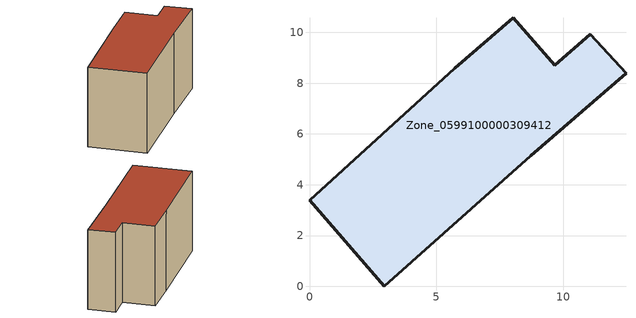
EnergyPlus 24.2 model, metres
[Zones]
Zone_0599100000309412
 floor ground (C_G): 2.95,0 0,3.38 5.73,8.58 8.02,10.58 9.66,8.7 11.06,9.94 12.47,8.39 8.72,5.15 z0
 wall outside (C_F): 0,3.38 2.95,0 8.72,5.15 12.47,8.39 11.06,9.94 9.66,8.7 8.02,10.58 5.73,8.58 0,3.38 z0:6.29
 roof outside (C_R): 8.72,5.15 12.47,8.39 11.06,9.94 9.66,8.7 8.02,10.58 5.73,8.58 0,3.38 2.95,0 z6.29
[BUILDING]
Pand.0599100000309412: North Axis=0; Terrain=City; Loads Convergence Tolerance Value=0.04; Temperature Convergence Tolerance Value=0.4; Solar Distribution=FullExterior; Maximum Number of Warmup Days=25; Minimum Number of Warmup Days=1
[Site:Location]
Rotterdam.The.Hague.AP_ZH_NLD Design_Conditions: Latitude=51.96; Longitude=4.45; Time Zone=1; Elevation=-4.5
[SITE:GROUNDTEMPERATURE:BUILDINGSURFACE]
18, 18, 18, 18, 18, 18, 18, 18, 18, 18, 18, 18
[MATERIAL] Thermal Absorptance=0.9; Solar Absorptance=0.7; Visible Absorptance=0.7
Name | Roughness | Thickness | Conductivity | Density | Specific Heat
G.TI.1946 | MediumSmooth | 0.15 | 1 | 540 | 1210
F.TI.1946 | Rough | 0.3 | 0.857143 | 1920 | 840
R.TI.1946 | MediumRough | 0.2 | 0.1 | 1500 | 1000
[CONSTRUCTION]
C_G: G.TI.1946
C_F: F.TI.1946
C_R: R.TI.1946
[ZONE]
Zone_0599100000309412: Type=1; Multiplier=1; Ceiling Height=Autocalculate; Volume=Autocalculate; Floor Area=autocalculate; Part of Total Floor Area=Yes
[ZONEINFILTRATION:DESIGNFLOWRATE]
Infil_Zone_0599100000309412: Zone or ZoneList or Space or SpaceList=Zone_0599100000309412; Schedule=AlwaysOn; Design Flow Rate Calculation Method=Flow/Area; Flow Rate per Floor Area=0.003; Constant Term Coefficient=1; Temperature Term Coefficient=0; Velocity Term Coefficient=0; Velocity Squared Term Coefficient=0
[HVACTEMPLATE:ZONE:IDEALLOADSAIRSYSTEM]
Zone_0599100000309412: Maximum Heating Supply Air Temperature=50; Minimum Cooling Supply Air Temperature=13; Maximum Heating Supply Air Humidity Ratio=0.0156; Minimum Cooling Supply Air Humidity Ratio=0.0077; Heating Limit=NoLimit; Cooling Limit=NoLimit; Dehumidification Control Type=ConstantSensibleHeatRatio; Cooling Sensible Heat Ratio=0.7; Dehumidification Setpoint=60; Humidification Control Type=None; Humidification Setpoint=30; Outdoor Air Method=None; Outdoor Air Flow Rate per Person=0.00944; Outdoor Air Flow Rate per Zone Floor Area=0; Outdoor Air Flow Rate per Zone=0; Demand Controlled Ventilation Type=None; Outdoor Air Economizer Type=NoEconomizer; Heat Recovery Type=None; Sensible Heat Recovery Effectiveness=0.7; Latent Heat Recovery Effectiveness=0.65
[ZONECONTROL:THERMOSTAT]
ThermostatControl_Zone_0599100000309412: Zone or ZoneList=Zone_0599100000309412; Control Type Schedule=DualSetpointControlType; Control 1=Thermostat_Zone_0599100000309412; Temperature Difference Between Cutout And Setpoint=0
[THERMOSTATSETPOINT:DUALSETPOINT]
Thermostat_Zone_0599100000309412: Heating Setpoint Temperature Schedule=HeatingSetpoint_Zone_0599100000309412; Cooling Setpoint Temperature Schedule=CoolingSetpoint_Zone_0599100000309412
[SCHEDULE:COMPACT]
HeatingSetpoint_Zone_0599100000309412: Through: 12/31, For: AllDays, Until: 24:00, 21
CoolingSetpoint_Zone_0599100000309412: Through: 12/31, For: AllDays, Until: 24:00, 24
DualSetpointControlType: Through: 12/31, For: AllDays, Until: 24:00, 4
AlwaysOn: Through: 12/31, For: AllDays, Until: 24:00, 1
